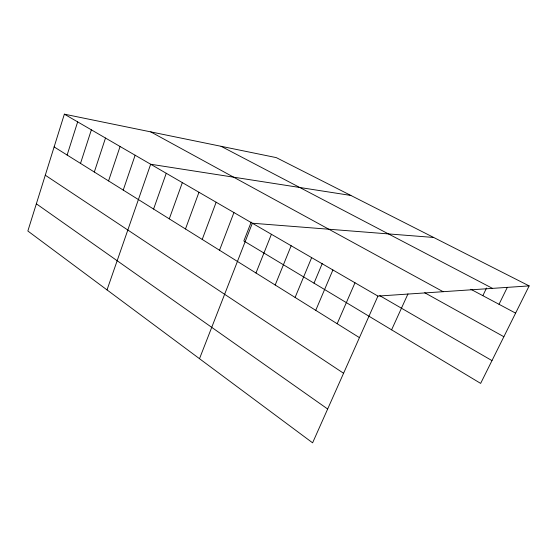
<?xml version="1.0" encoding="UTF-8"?>
<svg xmlns="http://www.w3.org/2000/svg" width="557" height="557" viewBox="0 0 557 557"><rect width="100%" height="100%" fill="white"/><g stroke="black" fill="none" stroke-linecap="round" stroke-linejoin="round"><path stroke-width="0.84" d="M529.15 285.901L276.307 157.624L64.361 114.171L27.85 231.016L312.602 442.829L377.931 296.087L529.15 285.901L480.642 383.397L243.848 240.958L251.179 222.139M67.125 155.041L77.66 121.886M80.514 163.403L91.362 129.837M94.314 172.029L105.496 138.039M108.552 180.921L120.075 146.498M123.236 190.09L135.128 155.229M107.021 289.912L150.669 164.245L350.875 195.451M153.593 209.056L166.251 173.283M169.279 218.852L182.341 182.612M185.481 228.969L198.967 192.262M202.219 239.426L216.151 202.233M219.535 250.239L233.933 212.551M199.503 358.701L252.342 223.225L433.68 237.463M255.983 273.014L271.405 234.288M275.193 285.01L291.158 245.748M295.099 297.445L311.648 257.633M314.009 283.158L322.322 263.377M315.749 310.34L332.905 269.964M337.173 323.728L354.983 282.775M391.599 329.835L407.975 293.894M482.842 295.676L486.533 288.039M499.016 304.296L507.33 287.335M221.066 146.296L492.485 288.366M470.825 289.271L515.601 313.131M150.759 131.884L443.128 291.694M424.699 292.738L503.862 336.72M379.714 295.621L491.977 360.609M64.361 114.171L377.931 296.087M54.126 146.923L359.432 337.633M45.284 175.218L343.572 373.26M36.351 203.806L327.655 409.012"/></g></svg>
